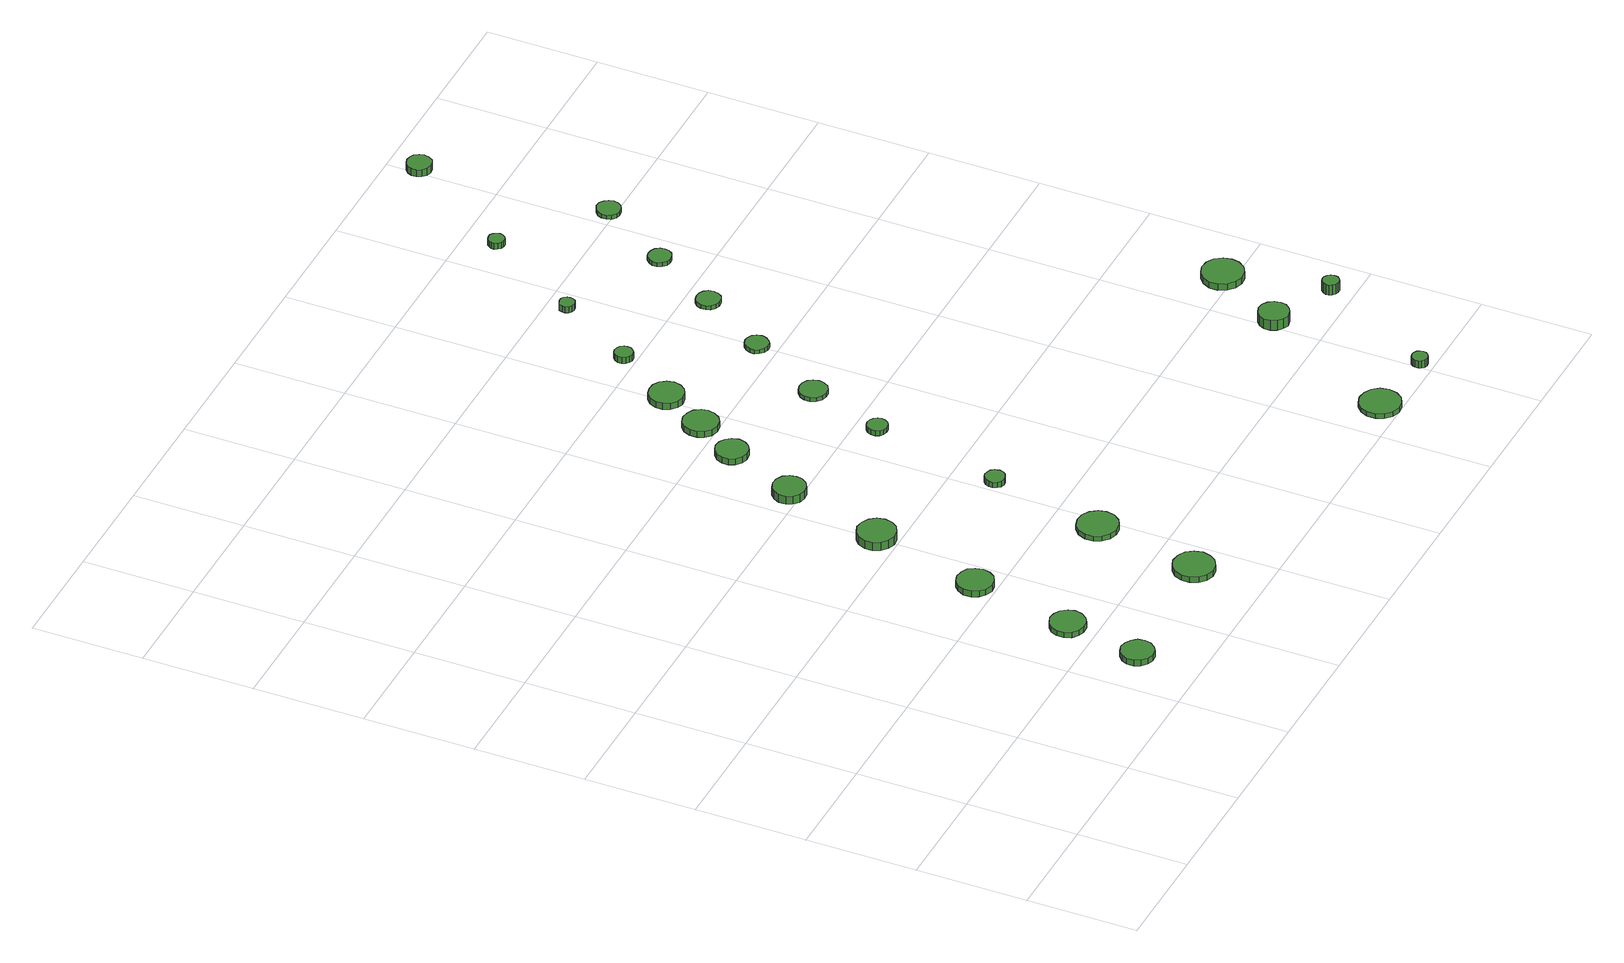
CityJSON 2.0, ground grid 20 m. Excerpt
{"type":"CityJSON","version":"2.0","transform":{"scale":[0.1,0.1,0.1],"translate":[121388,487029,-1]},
"CityObjects":{
"tree1":{"type":"SolitaryVegetationObject","attributes":{"function":"something"}},
"tree2":{"type":"SolitaryVegetationObject","attributes":{"function":"something"},"geometry":[{"type":"MultiSurface","lod":"1","boundaries":[[[0,1,2,3,4,5,6,7,8,9,10,11,12,13,14]],[[15,16,17,18,19,20,21,22,23,24,25,26,27,28,29]],[[0,29,28,1]],[[1,28,27,2]],[[2,27,26,3]],[[3,26,25,4]],[[4,25,24,5]],[[5,24,23,6]],[[6,23,22,7]],[[7,22,21,8]],[[8,21,20,9]],[[9,20,19,10]],[[10,19,18,11]],[[11,18,17,12]],[[12,17,16,13]],[[13,16,15,14]],[[14,15,29,0]]]}]},
"tree3":{"type":"SolitaryVegetationObject","attributes":{"function":"something"},"geometry":[{"type":"MultiSurface","lod":"1","boundaries":[[[30,31,32,33,34,35,36,37,38,39,40,41,42,43,44]],[[45,46,47,48,49,50,51,52,53,54,55,56,57,58,59]],[[30,59,58,31]],[[31,58,57,32]],[[32,57,56,33]],[[33,56,55,34]],[[34,55,54,35]],[[35,54,53,36]],[[36,53,52,37]],[[37,52,51,38]],[[38,51,50,39]],[[39,50,49,40]],[[40,49,48,41]],[[41,48,47,42]],[[42,47,46,43]],[[43,46,45,44]],[[44,45,59,30]]]}]},
"tree4":{"type":"SolitaryVegetationObject","attributes":{"function":"something"},"geometry":[{"type":"MultiSurface","lod":"1","boundaries":[[[60,61,62,63,64,65,66,67,68,69,70,71,72,73,74]],[[75,76,77,78,79,80,81,82,83,84,85,86,87,88,89]],[[60,89,88,61]],[[61,88,87,62]],[[62,87,86,63]],[[63,86,85,64]],[[64,85,84,65]],[[65,84,83,66]],[[66,83,82,67]],[[67,82,81,68]],[[68,81,80,69]],[[69,80,79,70]],[[70,79,78,71]],[[71,78,77,72]],[[72,77,76,73]],[[73,76,75,74]],[[74,75,89,60]]]}]},
"tree5":{"type":"SolitaryVegetationObject","attributes":{"function":"something"},"geometry":[{"type":"MultiSurface","lod":"1","boundaries":[[[90,91,92,93,94,95,96,97,98,99,100,101,102,103,104]],[[105,106,107,108,109,110,111,112,113,114,115,116,117,118,119]],[[90,119,118,91]],[[91,118,117,92]],[[92,117,116,93]],[[93,116,115,94]],[[94,115,114,95]],[[95,114,113,96]],[[96,113,112,97]],[[97,112,111,98]],[[98,111,110,99]],[[99,110,109,100]],[[100,109,108,101]],[[101,108,107,102]],[[102,107,106,103]],[[103,106,105,104]],[[104,105,119,90]]]}]},
"tree6":{"type":"SolitaryVegetationObject","attributes":{"function":"something"},"geometry":[{"type":"MultiSurface","lod":"1","boundaries":[[[120,121,122,123,124,125,126,127,128,129,130,131,132,133,134]],[[135,136,137,138,139,140,141,142,143,144,145,146,147,148,149]],[[120,149,148,121]],[[121,148,147,122]],[[122,147,146,123]],[[123,146,145,124]],[[124,145,144,125]],[[125,144,143,126]],[[126,143,142,127]],[[127,142,141,128]],[[128,141,140,129]],[[129,140,139,130]],[[130,139,138,131]],[[131,138,137,132]],[[132,137,136,133]],[[133,136,135,134]],[[134,135,149,120]]]}]},
"tree7":{"type":"SolitaryVegetationObject","attributes":{"function":"something"},"geometry":[{"type":"MultiSurface","lod":"1","boundaries":[[[150,151,152,153,154,155,156,157,158,159,160,161,162,163,164]],[[165,166,167,168,169,170,171,172,173,174,175,176,177,178,179]],[[150,179,178,151]],[[151,178,177,152]],[[152,177,176,153]],[[153,176,175,154]],[[154,175,174,155]],[[155,174,173,156]],[[156,173,172,157]],[[157,172,171,158]],[[158,171,170,159]],[[159,170,169,160]],[[160,169,168,161]],[[161,168,167,162]],[[162,167,166,163]],[[163,166,165,164]],[[164,165,179,150]]]}]},
"tree8":{"type":"SolitaryVegetationObject","attributes":{"function":"something"},"geometry":[{"type":"MultiSurface","lod":"1","boundaries":[[[180,181,182,183,184,185,186,187,188,189,190,191,192,193,194]],[[195,196,197,198,199,200,201,202,203,204,205,206,207,208,209]],[[180,209,208,181]],[[181,208,207,182]],[[182,207,206,183]],[[183,206,205,184]],[[184,205,204,185]],[[185,204,203,186]],[[186,203,202,187]],[[187,202,201,188]],[[188,201,200,189]],[[189,200,199,190]],[[190,199,198,191]],[[191,198,197,192]],[[192,197,196,193]],[[193,196,195,194]],[[194,195,209,180]]]}]},
"tree9":{"type":"SolitaryVegetationObject","attributes":{"function":"something"},"geometry":[{"type":"MultiSurface","lod":"1","boundaries":[[[210,211,212,213,214,215,216,217,218,219,220,221,222,223,224]],[[225,226,227,228,229,230,231,232,233,234,235,236,237,238,239]],[[210,239,238,211]],[[211,238,237,212]],[[212,237,236,213]],[[213,236,235,214]],[[214,235,234,215]],[[215,234,233,216]],[[216,233,232,217]],[[217,232,231,218]],[[218,231,230,219]],[[219,230,229,220]],[[220,229,228,221]],[[221,228,227,222]],[[222,227,226,223]],[[223,226,225,224]],[[224,225,239,210]]]}]},
"tree10":{"type":"SolitaryVegetationObject","attributes":{"function":"something"},"geometry":[{"type":"MultiSurface","lod":"1","boundaries":[[[240,241,242,243,244,245,246,247,248,249,250,251,252,253,254]],[[255,256,257,258,259,260,261,262,263,264,265,266,267,268,269]],[[240,269,268,241]],[[241,268,267,242]],[[242,267,266,243]],[[243,266,265,244]],[[244,265,264,245]],[[245,264,263,246]],[[246,263,262,247]],[[247,262,261,248]],[[248,261,260,249]],[[249,260,259,250]],[[250,259,258,251]],[[251,258,257,252]],[[252,257,256,253]],[[253,256,255,254]],[[254,255,269,240]]]}]},
"tree11":{"type":"SolitaryVegetationObject","attributes":{"function":"something"},"geometry":[{"type":"MultiSurface","lod":"1","boundaries":[[[270,271,272,273,274,275,276,277,278,279,280,281,282,283,284]],[[285,286,287,288,289,290,291,292,293,294,295,296,297,298,299]],[[270,299,298,271]],[[271,298,297,272]],[[272,297,296,273]],[[273,296,295,274]],[[274,295,294,275]],[[275,294,293,276]],[[276,293,292,277]],[[277,292,291,278]],[[278,291,290,279]],[[279,290,289,280]],[[280,289,288,281]],[[281,288,287,282]],[[282,287,286,283]],[[283,286,285,284]],[[284,285,299,270]]]}]},
"tree12":{"type":"SolitaryVegetationObject","attributes":{"function":"something"},"geometry":[{"type":"MultiSurface","lod":"1","boundaries":[[[300,301,302,303,304,305,306,307,308,309,310,311,312,313,314]],[[315,316,317,318,319,320,321,322,323,324,325,326,327,328,329]],[[300,329,328,301]],[[301,328,327,302]],[[302,327,326,303]],[[303,326,325,304]],[[304,325,324,305]],[[305,324,323,306]],[[306,323,322,307]],[[307,322,321,308]],[[308,321,320,309]],[[309,320,319,310]],[[310,319,318,311]],[[311,318,317,312]],[[312,317,316,313]],[[313,316,315,314]],[[314,315,329,300]]]}]},
"tree13":{"type":"SolitaryVegetationObject","attributes":{"function":"something"},"geometry":[{"type":"MultiSurface","lod":"1","boundaries":[[[330,331,332,333,334,335,336,337,338,339,340,341,342,343,344]],[[345,346,347,348,349,350,351,352,353,354,355,356,357,358,359]],[[330,359,358,331]],[[331,358,357,332]],[[332,357,356,333]],[[333,356,355,334]],[[334,355,354,335]],[[335,354,353,336]],[[336,353,352,337]],[[337,352,351,338]],[[338,351,350,339]],[[339,350,349,340]],[[340,349,348,341]],[[341,348,347,342]],[[342,347,346,343]],[[343,346,345,344]],[[344,345,359,330]]]}]},
"tree14":{"type":"SolitaryVegetationObject","attributes":{"function":"something"},"geometry":[{"type":"MultiSurface","lod":"1","boundaries":[[[360,361,362,363,364,365,366,367,368,369,370,371,372,373,374]],[[375,376,377,378,379,380,381,382,383,384,385,386,387,388,389]],[[360,389,388,361]],[[361,388,387,362]],[[362,387,386,363]],[[363,386,385,364]],[[364,385,384,365]],[[365,384,383,366]],[[366,383,382,367]],[[367,382,381,368]],[[368,381,380,369]],[[369,380,379,370]],[[370,379,378,371]],[[371,378,377,372]],[[372,377,376,373]],[[373,376,375,374]],[[374,375,389,360]]]}]},
"tree15":{"type":"SolitaryVegetationObject","attributes":{"function":"something"},"geometry":[{"type":"MultiSurface","lod":"1","boundaries":[[[390,391,392,393,394,395,396,397,398,399,400,401,402,403,404]],[[405,406,407,408,409,410,411,412,413,414,415,416,417,418,419]],[[390,419,418,391]],[[391,418,417,392]],[[392,417,416,393]],[[393,416,415,394]],[[394,415,414,395]],[[395,414,413,396]],[[396,413,412,397]],[[397,412,411,398]],[[398,411,410,399]],[[399,410,409,400]],[[400,409,408,401]],[[401,408,407,402]],[[402,407,406,403]],[[403,406,405,404]],[[404,405,419,390]]]}]},
"tree16":{"type":"SolitaryVegetationObject","attributes":{"function":"something"},"geometry":[{"type":"MultiSurface","lod":"1","boundaries":[[[420,421,422,423,424,425,426,427,428,429,430,431,432,433,434]],[[435,436,437,438,439,440,441,442,443,444,445,446,447,448,449]],[[420,449,448,421]],[[421,448,447,422]],[[422,447,446,423]],[[423,446,445,424]],[[424,445,444,425]],[[425,444,443,426]],[[426,443,442,427]],[[427,442,441,428]],[[428,441,440,429]],[[429,440,439,430]],[[430,439,438,431]],[[431,438,437,432]],[[432,437,436,433]],[[433,436,435,434]],[[434,435,449,420]]]}]},
"tree17":{"type":"SolitaryVegetationObject","attributes":{"function":"something"},"geometry":[{"type":"MultiSurface","lod":"1","boundaries":[[[450,451,452,453,454,455,456,457,458,459,460,461,462,463,464]],[[465,466,467,468,469,470,471,472,473,474,475,476,477,478,479]],[[450,479,478,451]],[[451,478,477,452]],[[452,477,476,453]],[[453,476,475,454]],[[454,475,474,455]],[[455,474,473,456]],[[456,473,472,457]],[[457,472,471,458]],[[458,471,470,459]],[[459,470,469,460]],[[460,469,468,461]],[[461,468,467,462]],[[462,467,466,463]],[[463,466,465,464]],[[464,465,479,450]]]}]},
"tree18":{"type":"SolitaryVegetationObject","attributes":{"function":"something"}},
"tree19":{"type":"SolitaryVegetationObject","attributes":{"function":"something"},"geometry":[{"type":"MultiSurface","lod":"1","boundaries":[[[480,481,482,483,484,485,486,487,488,489,490,491,492,493,494]],[[495,496,497,498,499,500,501,502,503,504,505,506,507,508,509]],[[480,509,508,481]],[[481,508,507,482]],[[482,507,506,483]],[[483,506,505,484]],[[484,505,504,485]],[[485,504,503,486]],[[486,503,502,487]],[[487,502,501,488]],[[488,501,500,489]],[[489,500,499,490]],[[490,499,498,491]],[[491,498,497,492]],[[492,497,496,493]],[[493,496,495,494]],[[494,495,509,480]]]}]},
"tree20":{"type":"SolitaryVegetationObject","attributes":{"function":"something"},"geometry":[{"type":"MultiSurface","lod":"1","boundaries":[[[510,511,512,513,514,515,516,517,518,519,520,521,522,523,524]],[[525,526,527,528,529,530,531,532,533,534,535,536,537,538,539]],[[510,539,538,511]],[[511,538,537,512]],[[512,537,536,513]],[[513,536,535,514]],[[514,535,534,515]],[[515,534,533,516]],[[516,533,532,517]],[[517,532,531,518]],[[518,531,530,519]],[[519,530,529,520]],[[520,529,528,521]],[[521,528,527,522]],[[522,527,526,523]],[[523,526,525,524]],[[524,525,539,510]]]}]},
"tree21":{"type":"SolitaryVegetationObject","attributes":{"function":"something"},"geometry":[{"type":"MultiSurface","lod":"1","boundaries":[[[540,541,542,543,544,545,546,547,548,549,550,551,552,553,554]],[[555,556,557,558,559,560,561,562,563,564,565,566,567,568,569]],[[540,569,568,541]],[[541,568,567,542]],[[542,567,566,543]],[[543,566,565,544]],[[544,565,564,545]],[[545,564,563,546]],[[546,563,562,547]],[[547,562,561,548]],[[548,561,560,549]],[[549,560,559,550]],[[550,559,558,551]],[[551,558,557,552]],[[552,557,556,553]],[[553,556,555,554]],[[554,555,569,540]]]}]},
"tree22":{"type":"SolitaryVegetationObject","attributes":{"function":"something"},"geometry":[{"type":"MultiSurface","lod":"1","boundaries":[[[570,571,572,573,574,575,576,577,578,579,580,581,582,583,584]],[[585,586,587,588,589,590,591,592,593,594,595,596,597,598,599]],[[570,599,598,571]],[[571,598,597,572]],[[572,597,596,573]],[[573,596,595,574]],[[574,595,594,575]],[[575,594,593,576]],[[576,593,592,577]],[[577,592,591,578]],[[578,591,590,579]],[[579,590,589,580]],[[580,589,588,581]],[[581,588,587,582]],[[582,587,586,583]],[[583,586,585,584]],[[584,585,599,570]]]}]},
"tree23":{"type":"SolitaryVegetationObject","attributes":{"function":"something"},"geometry":[{"type":"MultiSurface","lod":"1","boundaries":[[[600,601,602,603,604,605,606,607,608,609,610,611,612,613,614]],[[615,616,617,618,619,620,621,622,623,624,625,626,627,628,629]],[[600,629,628,601]],[[601,628,627,602]],[[602,627,626,603]],[[603,626,625,604]],[[604,625,624,605]],[[605,624,623,606]],[[606,623,622,607]],[[607,622,621,608]],[[608,621,620,609]],[[609,620,619,610]],[[610,619,618,611]],[[611,618,617,612]],[[612,617,616,613]],[[613,616,615,614]],[[614,615,629,600]]]}]},
"tree24":{"type":"SolitaryVegetationObject","attributes":{"function":"something"},"geometry":[{"type":"MultiSurface","lod":"1","boundaries":[[[630,631,632,633,634,635,636,637,638,639,640,641,642,643,644]],[[645,646,647,648,649,650,651,652,653,654,655,656,657,658,659]],[[630,659,658,631]],[[631,658,657,632]],[[632,657,656,633]],[[633,656,655,634]],[[634,655,654,635]],[[635,654,653,636]],[[636,653,652,637]],[[637,652,651,638]],[[638,651,650,639]],[[639,650,649,640]],[[640,649,648,641]],[[641,648,647,642]],[[642,647,646,643]],[[643,646,645,644]],[[644,645,659,630]]]}]},
"tree25":{"type":"SolitaryVegetationObject","attributes":{"function":"something"},"geometry":[{"type":"MultiSurface","lod":"1","boundaries":[[[660,661,662,663,664,665,666,667,668,669,670,671,672,673,674]],[[675,676,677,678,679,680,681,682,683,684,685,686,687,688,689]],[[660,689,688,661]],[[661,688,687,662]],[[662,687,686,663]],[[663,686,685,664]],[[664,685,684,665]],[[665,684,683,666]],[[666,683,682,667]],[[667,682,681,668]],[[668,681,680,669]],[[669,680,679,670]],[[670,679,678,671]],[[671,678,677,672]],[[672,677,676,673]],[[673,676,675,674]],[[674,675,689,660]]]}]},
"tree26":{"type":"SolitaryVegetationObject","attributes":{"function":"something"},"geometry":[{"type":"MultiSurface","lod":"1","boundaries":[[[690,691,692,693,694,695,696,697,698,699,700,701,702,703,704]],[[705,706,707,708,709,710,711,712,713,714,715,716,717,718,719]],[[690,719,718,691]],[[691,718,717,692]],[[692,717,716,693]],[[693,716,715,694]],[[694,715,714,695]],[[695,714,713,696]],[[696,713,712,697]],[[697,712,711,698]],[[698,711,710,699]],[[699,710,709,700]],[[700,709,708,701]],[[701,708,707,702]],[[702,707,706,703]],[[703,706,705,704]],[[704,705,719,690]]]}]},
"tree27":{"type":"SolitaryVegetationObject","attributes":{"function":"something"},"geometry":[{"type":"MultiSurface","lod":"1","boundaries":[[[720,721,722,723,724,725,726,727,728,729,730,731,732,733,734]],[[735,736,737,738,739,740,741,742,743,744,745,746,747,748,749]],[[720,749,748,721]],[[721,748,747,722]],[[722,747,746,723]],[[723,746,745,724]],[[724,745,744,725]],[[725,744,743,726]],[[726,743,742,727]],[[727,742,741,728]],[[728,741,740,729]],[[729,740,739,730]],[[730,739,738,731]],[[731,738,737,732]],[[732,737,736,733]],[[733,736,735,734]],[[734,735,749,720]]]}]},
"tree28":{"type":"SolitaryVegetationObject","attributes":{"function":"something"},"geometry":[{"type":"MultiSurface","lod":"1","boundaries":[[[750,751,752,753,754,755,756,757,758,759,760,761,762,763,764]],[[765,766,767,768,769,770,771,772,773,774,775,776,777,778,779]],[[750,779,778,751]],[[751,778,777,752]],[[752,777,776,753]],[[753,776,775,754]],[[754,775,774,755]],[[755,774,773,756]],[[756,773,772,757]],[[757,772,771,758]],[[758,771,770,759]],[[759,770,769,760]],[[760,769,768,761]],[[761,768,767,762]],[[762,767,766,763]],[[763,766,765,764]],[[764,765,779,750]]]}]}
},
"vertices":[
[517,114,18],[515,126,18],[507,135,18],[497,141,18],[485,143,18],[474,139,18],[465,131,18],[460,120,18],[460,108,18],[465,97,18],[474,89,18],[485,85,18],[497,86,18],[507,92,18],[515,102,18],[515,102,6],[507,92,6],[497,86,6],[485,85,6],[474,89,6],[465,97,6],[460,108,6],[460,120,6],[465,131,6],[474,139,6],[485,143,6],[497,141,6],[507,135,6],[515,126,6],[517,114,6],
[545,252,17],[542,264,17],[534,275,17],[523,281,17],[510,283,17],[498,278,17],[488,270,17],[483,258,17],[483,245,17],[488,233,17],[498,225,17],[510,221,17],[523,222,17],[534,228,17],[542,239,17],[542,239,6],[534,228,6],[523,222,6],[510,221,6],[498,225,6],[488,233,6],[483,245,6],[483,258,6],[488,270,6],[498,278,6],[510,283,6],[523,281,6],[534,275,6],[542,264,6],[545,252,6],
[584,437,18],[581,450,18],[574,461,18],[562,467,18],[549,469,18],[536,465,18],[527,456,18],[521,444,18],[521,430,18],[527,418,18],[536,410,18],[549,405,18],[562,407,18],[574,413,18],[581,424,18],[581,424,6],[574,413,6],[562,407,6],[549,405,6],[536,410,6],[527,418,6],[521,430,6],[521,444,6],[527,456,6],[536,465,6],[549,469,6],[562,467,6],[574,461,6],[581,450,6],[584,437,6],
[779,128,17],[775,142,17],[767,155,17],[753,162,17],[738,164,17],[724,159,17],[713,149,17],[707,135,17],[707,120,17],[713,106,17],[724,96,17],[738,91,17],[753,93,17],[767,101,17],[775,113,17],[775,113,6],[767,101,6],[753,93,6],[738,91,6],[724,96,6],[713,106,6],[707,120,6],[707,135,6],[713,149,6],[724,159,6],[738,164,6],[753,162,6],[767,155,6],[775,142,6],[779,128,6],
[636,638,23],[633,652,23],[625,663,23],[612,670,23],[598,672,23],[585,667,23],[575,658,23],[569,645,23],[569,631,23],[575,618,23],[585,609,23],[598,604,23],[612,606,23],[625,613,23],[633,624,23],[633,624,6],[625,613,6],[612,606,6],[598,604,6],[585,609,6],[575,618,6],[569,631,6],[569,645,6],[575,658,6],[585,667,6],[598,672,6],[612,670,6],[625,663,6],[633,652,6],[636,638,6],
[815,319,16],[812,333,16],[803,345,16],[790,353,16],[775,354,16],[761,350,16],[750,340,16],[744,326,16],[744,311,16],[750,298,16],[761,288,16],[775,283,16],[790,285,16],[803,292,16],[812,304,16],[812,304,6],[803,292,6],[790,285,6],[775,283,6],[761,288,6],[750,298,6],[744,311,6],[744,326,6],[750,340,6],[761,350,6],[775,354,6],[790,353,6],[803,345,6],[812,333,6],[815,319,6],
[683,820,22],[681,832,22],[674,842,22],[663,848,22],[651,849,22],[640,845,22],[631,837,22],[626,826,22],[626,814,22],[631,803,22],[640,795,22],[651,792,22],[663,793,22],[674,799,22],[681,809,22],[681,809,6],[674,799,6],[663,793,6],[651,792,6],[640,795,6],[631,803,6],[626,814,6],[626,826,6],[631,837,6],[640,845,6],[651,849,6],[663,848,6],[674,842,6],[681,832,6],[683,820,6],
[844,526,17],[842,534,17],[838,540,17],[831,543,17],[824,544,17],[817,542,17],[812,537,17],[809,530,17],[809,523,17],[812,516,17],[817,511,17],[824,509,17],[831,510,17],[838,513,17],[842,519,17],[842,519,6],[838,513,6],[831,510,6],[824,509,6],[817,511,6],[812,516,6],[809,523,6],[809,530,6],[812,537,6],[817,542,6],[824,544,6],[831,543,6],[838,540,6],[842,534,6],[844,526,6],
[742,951,18],[739,963,18],[732,972,18],[722,978,18],[710,980,18],[699,976,18],[690,968,18],[685,957,18],[685,945,18],[690,934,18],[699,926,18],[710,923,18],[722,924,18],[732,930,18],[739,939,18],[739,939,6],[732,930,6],[722,924,6],[710,923,6],[699,926,6],[690,934,6],[685,945,6],[685,957,6],[690,968,6],[699,976,6],[710,980,6],[722,978,6],[732,972,6],[739,963,6],[742,951,6],
[793,1030,18],[790,1042,18],[783,1053,18],[772,1059,18],[759,1061,18],[746,1057,18],[737,1048,18],[732,1036,18],[732,1023,18],[737,1012,18],[746,1003,18],[759,999,18],[772,1000,18],[783,1007,18],[790,1017,18],[790,1017,6],[783,1007,6],[772,1000,6],[759,999,6],[746,1003,6],[737,1012,6],[732,1023,6],[732,1036,6],[737,1048,6],[746,1057,6],[759,1061,6],[772,1059,6],[783,1053,6],[790,1042,6],[793,1030,6],
[894,762,16],[892,769,16],[888,775,16],[882,779,16],[874,780,16],[867,778,16],[861,773,16],[858,766,16],[858,758,16],[861,751,16],[867,746,16],[874,744,16],[882,745,16],[888,749,16],[892,755,16],[892,755,6],[888,749,6],[882,745,6],[874,744,6],[867,746,6],[861,751,6],[858,758,6],[858,766,6],[861,773,6],[867,778,6],[874,780,6],[882,779,6],[888,775,6],[892,769,6],[894,762,6],
[839,1113,19],[836,1125,19],[829,1136,19],[818,1142,19],[805,1143,19],[793,1140,19],[783,1131,19],[778,1119,19],[778,1107,19],[783,1095,19],[793,1086,19],[805,1082,19],[818,1084,19],[829,1090,19],[836,1100,19],[836,1100,6],[829,1090,6],[818,1084,6],[805,1082,6],[793,1086,6],[783,1095,6],[778,1107,6],[778,1119,6],[783,1131,6],[793,1140,6],[805,1143,6],[818,1142,6],[829,1136,6],[836,1125,6],[839,1113,6],
[948,900,14],[946,910,14],[940,918,14],[931,923,14],[921,924,14],[911,921,14],[903,914,14],[899,905,14],[899,895,14],[903,885,14],[911,878,14],[921,875,14],[931,876,14],[940,881,14],[946,890,14],[946,890,6],[940,881,6],[931,876,6],[921,875,6],[911,878,6],[903,885,6],[899,895,6],[899,905,6],[903,914,6],[911,921,6],[921,924,6],[931,923,6],[940,918,6],[946,910,6],[948,900,6],
[897,1224,18],[896,1230,18],[892,1236,18],[886,1239,18],[879,1240,18],[873,1238,18],[868,1233,18],[865,1227,18],[865,1220,18],[868,1214,18],[873,1210,18],[879,1207,18],[886,1208,18],[892,1212,18],[896,1217,18],[896,1217,6],[892,1212,6],[886,1208,6],[879,1207,6],[873,1210,6],[868,1214,6],[865,1220,6],[865,1227,6],[868,1233,6],[873,1238,6],[879,1240,6],[886,1239,6],[892,1236,6],[896,1230,6],[897,1224,6],
[1315,36,15],[1312,51,15],[1303,63,15],[1290,70,15],[1275,72,15],[1261,67,15],[1250,57,15],[1244,44,15],[1244,29,15],[1250,15,15],[1261,5,15],[1275,0,15],[1290,2,15],[1303,9,15],[1312,21,15],[1312,21,6],[1303,9,6],[1290,2,6],[1275,0,6],[1261,5,6],[1250,15,6],[1244,29,6],[1244,44,6],[1250,57,6],[1261,67,6],[1275,72,6],[1290,70,6],[1303,63,6],[1312,51,6],[1315,36,6],
[1021,1037,14],[1019,1046,14],[1014,1053,14],[1007,1057,14],[998,1058,14],[990,1055,14],[984,1049,14],[980,1041,14],[980,1033,14],[984,1025,14],[990,1019,14],[998,1016,14],[1007,1017,14],[1014,1022,14],[1019,1029,14],[1019,1029,6],[1014,1022,6],[1007,1017,6],[998,1016,6],[990,1019,6],[984,1025,6],[980,1033,6],[980,1041,6],[984,1049,6],[990,1055,6],[998,1058,6],[1007,1057,6],[1014,1053,6],[1019,1046,6],[1021,1037,6],
[980,1366,18],[979,1371,18],[976,1376,18],[971,1379,18],[965,1379,18],[960,1377,18],[955,1374,18],[953,1368,18],[953,1363,18],[955,1357,18],[960,1354,18],[965,1352,18],[971,1353,18],[976,1355,18],[979,1360,18],[979,1360,6],[976,1355,6],[971,1353,6],[965,1352,6],[960,1354,6],[955,1357,6],[953,1363,6],[953,1368,6],[955,1374,6],[960,1377,6],[965,1379,6],[971,1379,6],[976,1376,6],[979,1371,6],[980,1366,6],
[1426,25,21],[1425,31,21],[1422,35,21],[1417,38,21],[1411,39,21],[1405,37,21],[1401,33,21],[1399,28,21],[1399,22,21],[1401,17,21],[1405,13,21],[1411,11,21],[1417,12,21],[1422,15,21],[1425,19,21],[1425,19,6],[1422,15,6],[1417,12,6],[1411,11,6],[1405,13,6],[1401,17,6],[1399,22,6],[1399,28,6],[1401,33,6],[1405,37,6],[1411,39,6],[1417,38,6],[1422,35,6],[1425,31,6],[1426,25,6],
[1099,1160,14],[1097,1169,14],[1092,1176,14],[1084,1180,14],[1075,1181,14],[1067,1179,14],[1060,1173,14],[1057,1165,14],[1057,1156,14],[1060,1148,14],[1067,1142,14],[1075,1139,14],[1084,1140,14],[1092,1144,14],[1097,1151,14],[1097,1151,6],[1092,1144,6],[1084,1140,6],[1075,1139,6],[1067,1142,6],[1060,1148,6],[1057,1156,6],[1057,1165,6],[1060,1173,6],[1067,1179,6],[1075,1181,6],[1084,1180,6],[1092,1176,6],[1097,1169,6],[1099,1160,6],
[1445,292,26],[1443,303,26],[1436,312,26],[1427,318,26],[1415,319,26],[1405,315,26],[1397,308,26],[1392,298,26],[1392,287,26],[1397,276,26],[1405,269,26],[1415,265,26],[1427,267,26],[1436,272,26],[1443,281,26],[1443,281,6],[1436,272,6],[1427,267,6],[1415,265,6],[1405,269,6],[1397,276,6],[1392,287,6],[1392,298,6],[1397,308,6],[1405,315,6],[1415,319,6],[1427,318,6],[1436,312,6],[1443,303,6],[1445,292,6],
[1171,1282,14],[1170,1290,14],[1165,1297,14],[1157,1301,14],[1149,1302,14],[1141,1300,14],[1135,1294,14],[1131,1286,14],[1131,1278,14],[1135,1270,14],[1141,1264,14],[1149,1262,14],[1157,1263,14],[1165,1267,14],[1170,1274,14],[1170,1274,6],[1165,1267,6],[1157,1263,6],[1149,1262,6],[1141,1264,6],[1135,1270,6],[1131,1278,6],[1131,1286,6],[1135,1294,6],[1141,1300,6],[1149,1302,6],[1157,1301,6],[1165,1297,6],[1170,1290,6],[1171,1282,6],
[1092,1544,18],[1090,1550,18],[1087,1555,18],[1082,1558,18],[1076,1558,18],[1070,1556,18],[1066,1552,18],[1063,1547,18],[1063,1541,18],[1066,1536,18],[1070,1532,18],[1076,1530,18],[1082,1530,18],[1087,1533,18],[1090,1538,18],[1090,1538,6],[1087,1533,6],[1082,1530,6],[1076,1530,6],[1070,1532,6],[1066,1536,6],[1063,1541,6],[1063,1547,6],[1066,1552,6],[1070,1556,6],[1076,1558,6],[1082,1558,6],[1087,1555,6],[1090,1550,6],[1092,1544,6],
[1549,242,26],[1548,248,26],[1544,253,26],[1539,256,26],[1533,257,26],[1527,255,26],[1523,251,26],[1520,245,26],[1520,239,26],[1523,234,26],[1527,230,26],[1533,228,26],[1539,228,26],[1544,231,26],[1548,236,26],[1548,236,6],[1544,231,6],[1539,228,6],[1533,228,6],[1527,230,6],[1523,234,6],[1520,239,6],[1520,245,6],[1523,251,6],[1527,255,6],[1533,257,6],[1539,256,6],[1544,253,6],[1548,248,6],[1549,242,6],
[1528,418,19],[1525,433,19],[1516,446,19],[1503,453,19],[1488,455,19],[1474,450,19],[1463,440,19],[1456,426,19],[1456,411,19],[1463,397,19],[1474,387,19],[1488,382,19],[1503,384,19],[1516,391,19],[1525,404,19],[1525,404,6],[1516,391,6],[1503,384,6],[1488,382,6],[1474,387,6],[1463,397,6],[1456,411,6],[1456,426,6],[1463,440,6],[1474,450,6],[1488,455,6],[1503,453,6],[1516,446,6],[1525,433,6],[1528,418,6],
[1256,1413,14],[1254,1421,14],[1249,1428,14],[1242,1433,14],[1233,1434,14],[1225,1431,14],[1218,1425,14],[1215,1417,14],[1215,1408,14],[1218,1400,14],[1225,1394,14],[1233,1392,14],[1242,1393,14],[1249,1397,14],[1254,1404,14],[1254,1404,6],[1249,1397,6],[1242,1393,6],[1233,1392,6],[1225,1394,6],[1218,1400,6],[1215,1408,6],[1215,1417,6],[1218,1425,6],[1225,1431,6],[1233,1434,6],[1242,1433,6],[1249,1428,6],[1254,1421,6],[1256,1413,6],
[1234,1746,20],[1232,1754,20],[1227,1762,20],[1219,1766,20],[1210,1767,20],[1201,1764,20],[1195,1758,20],[1191,1750,20],[1191,1741,20],[1195,1733,20],[1201,1727,20],[1210,1724,20],[1219,1725,20],[1227,1729,20],[1232,1737,20],[1232,1737,6],[1227,1729,6],[1219,1725,6],[1210,1724,6],[1201,1727,6],[1195,1733,6],[1191,1741,6],[1191,1750,6],[1195,1758,6],[1201,1764,6],[1210,1767,6],[1219,1766,6],[1227,1762,6],[1232,1754,6],[1234,1746,6]
]}
